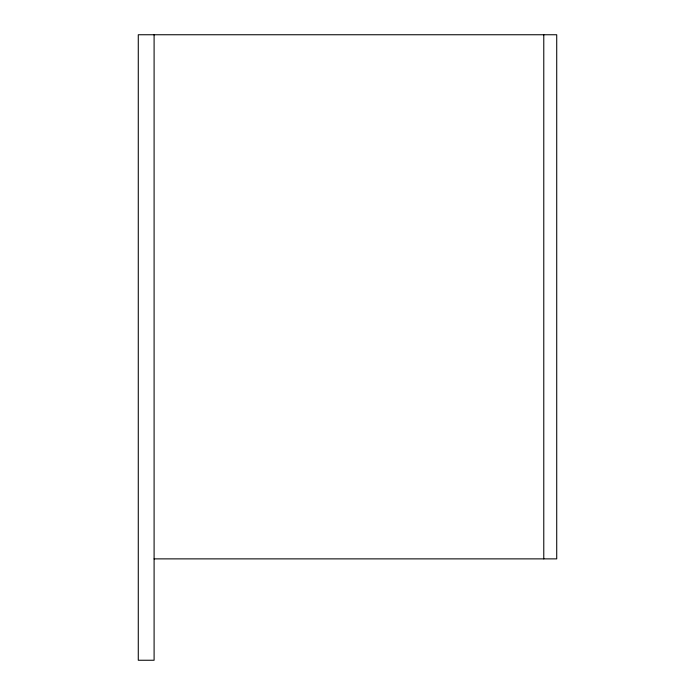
<?xml version="1.0" encoding="UTF-8"?>
<svg xmlns="http://www.w3.org/2000/svg" width="695" height="695" viewBox="0 0 695 695"><rect width="100%" height="100%" fill="white"/><g stroke="black" fill="none" stroke-linecap="round" stroke-linejoin="round"><path stroke-width="1.04" d="M154.099 558.876L556.721 558.876L556.721 34.75L138.279 34.75L138.279 660.25L154.099 660.25L154.099 34.75M543.777 34.75L543.777 558.876"/></g></svg>
